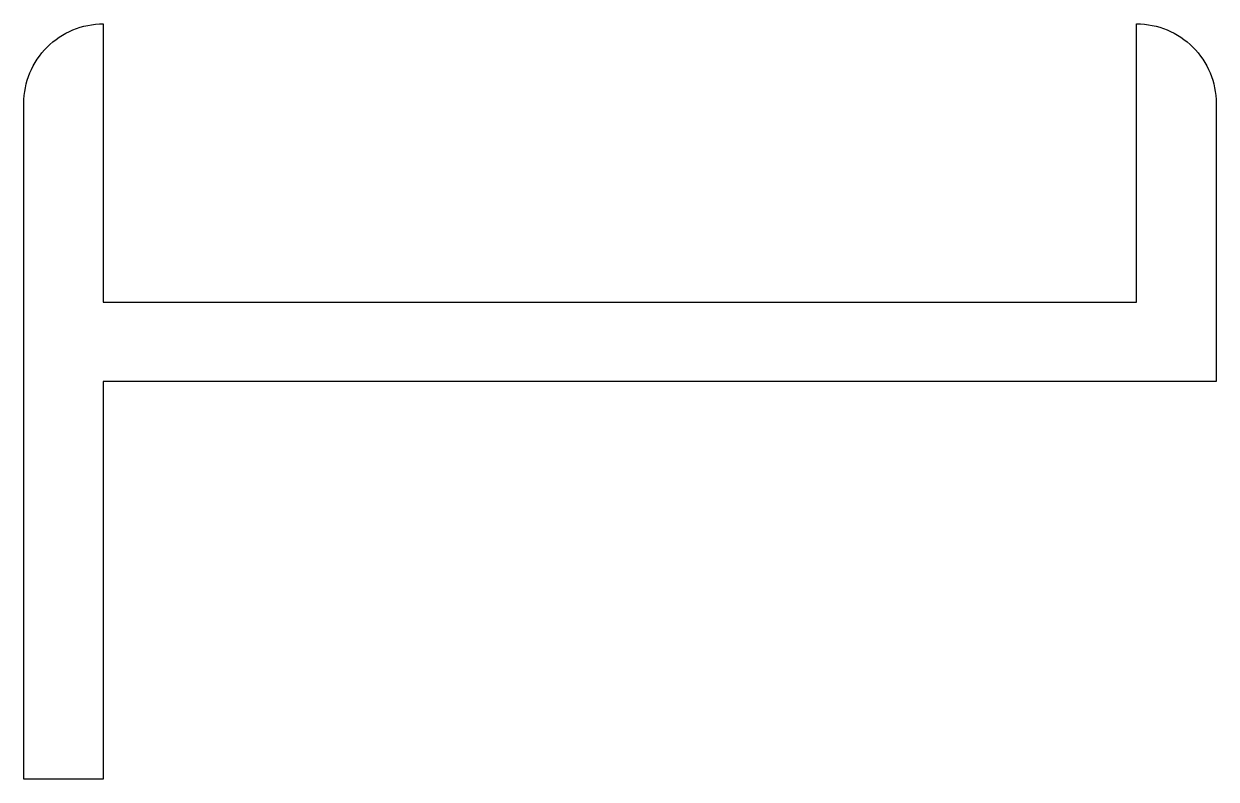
# Model space of a CAD drawing. Extents: x -648 to -618, y 77.8 to 96.8.
import ezdxf

# ---------------------------------------------------------------- set-up
doc = ezdxf.new("R2010")
doc.units = 0
doc.layers.add('ANA', color=220, linetype='CONTINUOUS')

msp = doc.modelspace()

# ---------------------------------------------------------------- linework, layer by layer
at = {"layer": 'ANA', "color": 0}
msp.add_lwpolyline([(-648.013, 94.838, -0.414214), (-646.013, 96.838), (-646.013, 89.838), (-620.013, 89.838), (-620.013, 96.838, -0.414214), (-618.013, 94.838), (-618.013, 87.838), (-646.013, 87.838), (-646.013, 77.838), (-648.013, 77.838)], format="xyb", close=True, dxfattribs=at)

doc.saveas('drawing.dxf')
